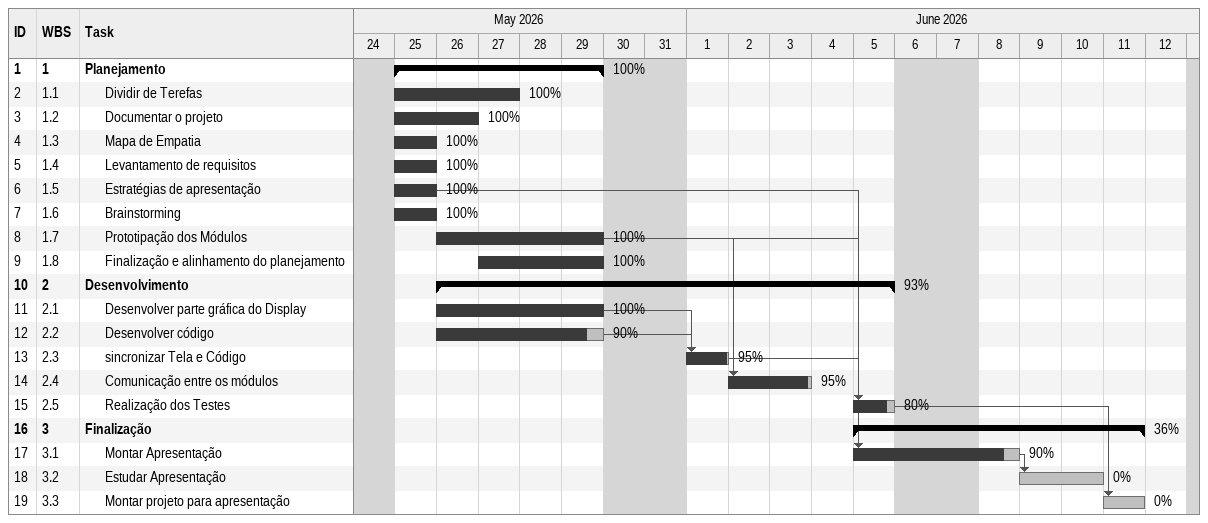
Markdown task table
| ID | WBS | Task | Start | Finish | Predecessors | % complete |
|---|---|---|---|---|---|---|
| 1 | 1 | **Planejamento** | 2026-05-25 | 2026-05-29 |  | 100 |
| 2 | 1.1 | Dividir de Terefas | 2026-05-25 | 2026-05-27 |  | 100 |
| 3 | 1.2 | Documentar o projeto | 2026-05-25 | 2026-05-26 |  | 100 |
| 4 | 1.3 | Mapa de Empatia | 2026-05-25 | 2026-05-25 |  | 100 |
| 5 | 1.4 | Levantamento de requisitos | 2026-05-25 | 2026-05-25 |  | 100 |
| 6 | 1.5 | Estratégias de apresentação | 2026-05-25 | 2026-05-25 |  | 100 |
| 7 | 1.6 | Brainstorming | 2026-05-25 | 2026-05-25 |  | 100 |
| 8 | 1.7 | Prototipação dos Módulos | 2026-05-26 | 2026-05-29 |  | 100 |
| 9 | 1.8 | Finalização e alinhamento do planejamento | 2026-05-27 | 2026-05-29 |  | 100 |
| 10 | 2 | **Desenvolvimento** | 2026-05-26 | 2026-06-05 |  | 93 |
| 11 | 2.1 | Desenvolver parte gráfica do Display | 2026-05-26 | 2026-05-29 |  | 100 |
| 12 | 2.2 | Desenvolver código | 2026-05-26 | 2026-05-29 |  | 90 |
| 13 | 2.3 | sincronizar Tela e Código | 2026-06-01 | 2026-06-01 | 11, 12 | 95 |
| 14 | 2.4 | Comunicação entre os módulos | 2026-06-02 | 2026-06-03 | 8 | 95 |
| 15 | 2.5 | Realização dos Testes | 2026-06-05 | 2026-06-05 | 8, 13 | 80 |
| 16 | 3 | **Finalização** | 2026-06-05 | 2026-06-11 |  | 36 |
| 17 | 3.1 | Montar Apresentação | 2026-06-05 | 2026-06-08 | 6 | 90 |
| 18 | 3.2 | Estudar Apresentação | 2026-06-09 | 2026-06-10 | 17 | 0 |
| 19 | 3.3 | Montar projeto para apresentação | 2026-06-11 | 2026-06-11 | 15 | 0 |
